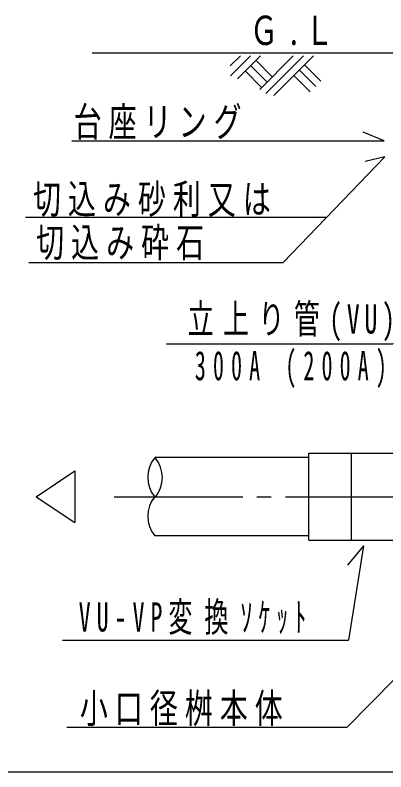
# Model space of a CAD drawing. Units: millimetres on the paper. Extents: x -287 to 287, y -191 to 191.
# Drawn here: x -211.4 to -185.4, y -90.6 to -37.6 of the extents above; entities that cross this region are included whole.
import ezdxf

# ---------------------------------------------------------------- set-up
doc = ezdxf.new("R2010")
doc.units = ezdxf.units.MM
doc.linetypes.add('CHAIN2', pattern=[12, 9, -1, 1, -1])
for name, color, linetype in [('0-0_線', 7, 'Continuous'), ('0-1_文字', 7, 'Continuous'), ('0-2_図', 7, 'Continuous')]:
    doc.layers.add(name, color=color, linetype=linetype)
doc.styles.add('ＭＳ ゴシック', font='')
doc.styles.get('ＭＳ ゴシック').set_extended_font_data('MS Gothic')

msp = doc.modelspace()

# ---------------------------------------------------------------- linework, layer by layer
at = {"layer": '0-0_線'}
msp.add_line((-286.857, -90.604), (-137.344, -90.604), dxfattribs=at)
at = {"layer": '0-2_図'}
for p, q in [((-205.972, -40.204), (-142.987, -40.204)), ((-195.592, -40.414), (-196.297, -41.12)), ((-194.885, -40.414), (-196.283, -41.813)), ((-194.178, -40.414), (-195.805, -42.042)), ((-194.516, -40.733), (-193.359, -41.889)), ((-191.884, -40.414), (-194.24, -42.77)), ((-191.177, -40.414), (-193.81, -43.048)), ((-190.47, -40.414), (-193.253, -43.198)), ((-194.875, -41.104), (-193.724, -42.255)), ((-191.108, -41.038), (-189.951, -42.195)), ((-195.222, -41.511), (-194.102, -42.632)), ((-191.814, -41.816), (-190.694, -42.937)), ((-191.467, -41.409), (-190.316, -42.56)), ((-185.53, -46.375), (-186.987, -45.78)), ((-207.388, -46.375), (-185.53, -46.375)), ((-192.59, -54.9), (-185.464, -47.492)), ((-185.464, -47.492), (-186.849, -47.834)), ((-210.638, -51.716), (-189.527, -51.716)), ((-210.416, -54.9), (-192.59, -54.9)), ((-187.8, -74.373), (-187.8, -68.262)), ((-190.807, -68.581), (-201.595, -68.581)), ((-207.189, -69.505), (-207.189, -73.13)), ((-209.908, -71.318), (-207.189, -73.13)), ((-190.807, -74.054), (-201.595, -74.054)), ((-190.807, -74.373), (-184.153, -74.373)), ((-186.976, -74.763), (-188.093, -76.128)), ((-186.976, -74.763), (-188.014, -81.372)), ((-208.047, -81.372), (-188.014, -81.372)), ((-188.141, -87.495), (-207.746, -87.495))]:
    msp.add_line(p, q, dxfattribs=at)
at = {"layer": '0-2_図', "linetype": 'CHAIN2'}
msp.add_line((-204.43, -71.318), (-147.917, -71.318), dxfattribs=at)
at = {"layer": '0-2_図'}
for points in [[(-200.778, -60.611), (-178.92, -60.611), (-180.377, -60.016)], [(-190.807, -74.373), (-190.807, -68.262), (-184.153, -68.262)], [(-209.908, -71.318), (-207.189, -69.505), (-207.189, -73.13)], [(-188.141, -87.495), (-176.391, -75.58), (-178.926, -76.187)]]:
    msp.add_lwpolyline(points, dxfattribs=at)
for centre, start, end in [((-199.926, -69.957), 140.6559, 219.3441), ((-203.215, -69.975), 320.6559, 39.3441), ((-199.926, -72.686), 140.6559, 219.3441)]:
    msp.add_arc(centre, 2.159, start, end, dxfattribs=at)

# ---------------------------------------------------------------- texts
at = {"layer": '0-1_文字', "char_height": 2.053, "attachment_point": 7, "style": 'ＭＳ ゴシック'}
for s, insert in [('\\T1.32;\\W0.7;Ｇ.Ｌ', (-194.923, -39.694)), ('\\T1.25;\\W0.7;台座リング', (-207.272, -46.291)), ('\\T1.25;\\W0.7;切込み砂利又は', (-210.12, -51.716)), ('\\T1.25;\\W0.7;切込み砕石', (-209.898, -54.752)), ('\\T1.36;\\W0.65;立上り管(VU)', (-199.276, -60.43)), ('\\T1.65;\\W0.55;300A\\~(200A)', (-198.78, -63.703)), ('\\T1.5;\\W0.6;VU-VP変換ｿｹｯﾄ', (-206.918, -81)), ('\\T1.25;\\W0.7;小口径桝本体', (-206.836, -87.412))]:
    msp.add_mtext(s, dxfattribs=dict(at, insert=insert))

doc.saveas('drawing.dxf')
